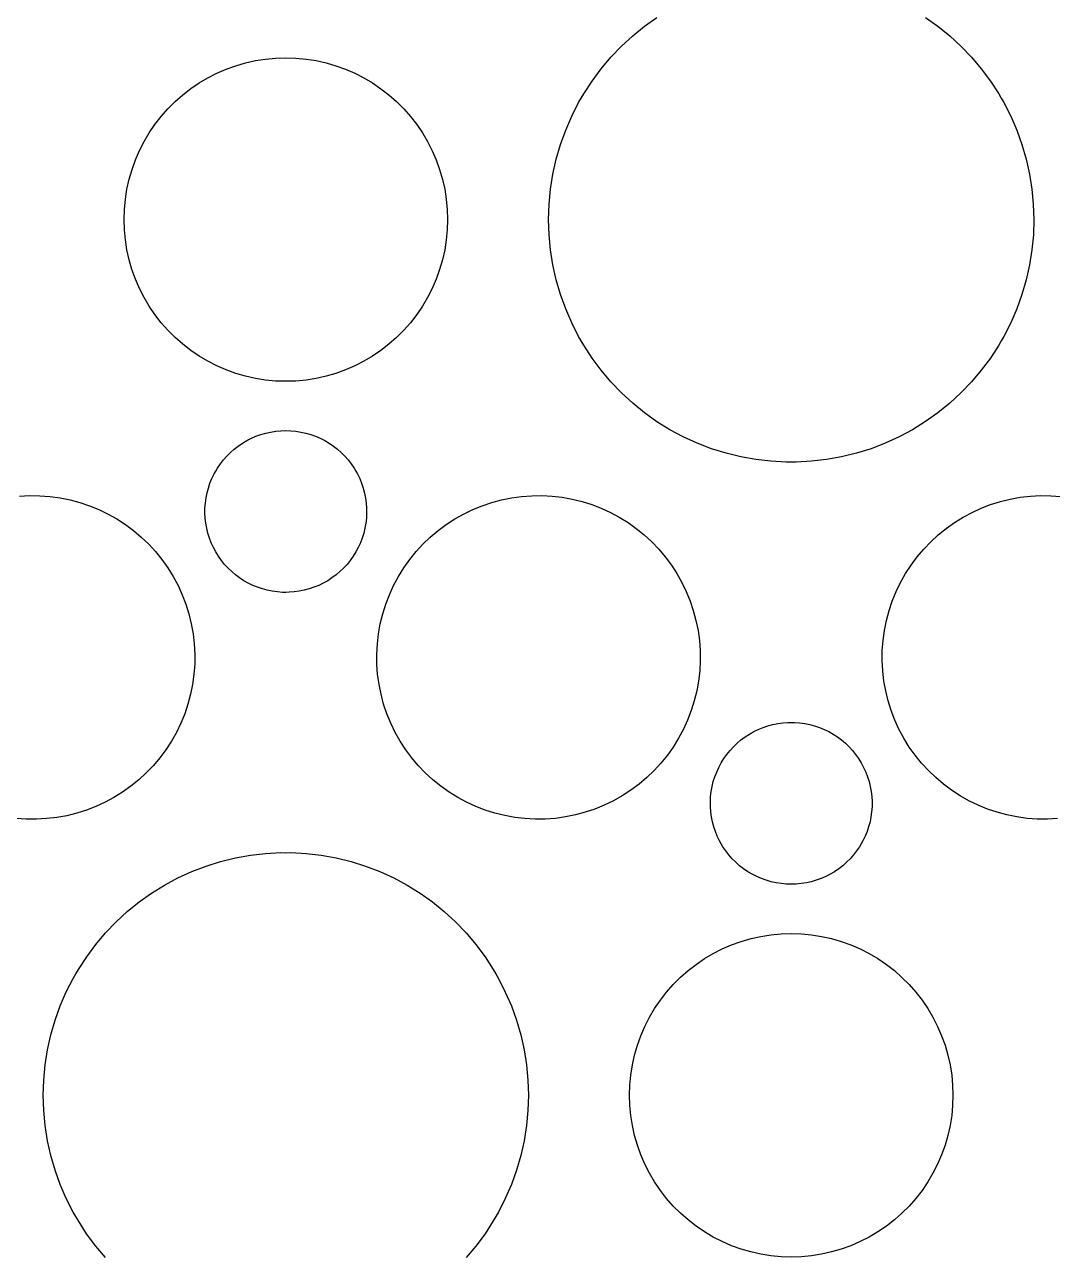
# Model space of a CAD drawing. Header units: metres. Extents: x 20 to 1108, y 20 to 485.
# Drawn here: x 154.19 to 179.61, y 160.22 to 190.69 of the extents above; entities that cross this region are included whole.
import ezdxf

# ---------------------------------------------------------------- set-up
doc = ezdxf.new("R2010")
doc.units = ezdxf.units.M

msp = doc.modelspace()

# ---------------------------------------------------------------- linework, layer by layer
for p, q in [((169.527, 190.653), (169.834, 190.871)), ((176.475, 190.872), (176.781, 190.653)), ((169.233, 190.416), (169.527, 190.653)), ((176.781, 190.653), (177.075, 190.416)), ((168.957, 190.162), (169.233, 190.416)), ((177.075, 190.416), (177.353, 190.161)), ((160.153, 189.843), (160.402, 189.866)), ((160.402, 189.866), (160.654, 189.874)), ((160.654, 189.874), (160.906, 189.866)), ((160.906, 189.866), (161.155, 189.843)), ((168.453, 189.602), (168.696, 189.89)), ((168.696, 189.89), (168.957, 190.162)), ((177.353, 190.161), (177.613, 189.889)), ((177.613, 189.889), (177.856, 189.602)), ((158.95, 189.493), (159.181, 189.593)), ((159.181, 189.593), (159.419, 189.679)), ((159.419, 189.679), (159.66, 189.749)), ((159.66, 189.749), (159.904, 189.804)), ((159.904, 189.804), (160.153, 189.843)), ((161.155, 189.843), (161.404, 189.804)), ((161.404, 189.804), (161.649, 189.749)), ((161.649, 189.749), (161.89, 189.679)), ((161.89, 189.679), (162.128, 189.593)), ((162.128, 189.593), (162.358, 189.493)), ((168.229, 189.299), (168.453, 189.602)), ((177.856, 189.602), (178.081, 189.298)), ((158.512, 189.252), (158.727, 189.379)), ((158.727, 189.379), (158.95, 189.493)), ((162.358, 189.493), (162.582, 189.379)), ((162.582, 189.379), (162.797, 189.252)), ((168.023, 188.982), (168.229, 189.299)), ((178.081, 189.298), (178.286, 188.982)), ((157.916, 188.791), (158.104, 188.956)), ((158.104, 188.956), (158.304, 189.111)), ((158.304, 189.111), (158.512, 189.252)), ((162.797, 189.252), (163.007, 189.11)), ((163.007, 189.11), (163.205, 188.956)), ((163.205, 188.956), (163.394, 188.79)), ((167.961, 188.873), (168.023, 188.982)), ((178.286, 188.982), (178.348, 188.873)), ((157.738, 188.613), (157.916, 188.791)), ((163.394, 188.79), (163.571, 188.612)), ((167.726, 188.43), (167.897, 188.766)), ((167.897, 188.766), (167.961, 188.873)), ((178.348, 188.873), (178.412, 188.765)), ((178.412, 188.765), (178.583, 188.428)), ((157.418, 188.227), (157.573, 188.425)), ((157.573, 188.425), (157.738, 188.613)), ((163.571, 188.612), (163.736, 188.425)), ((163.736, 188.425), (163.891, 188.225)), ((167.576, 188.084), (167.726, 188.43)), ((178.583, 188.428), (178.733, 188.084)), ((157.276, 188.017), (157.418, 188.227)), ((163.891, 188.225), (164.032, 188.017)), ((167.448, 187.73), (167.576, 188.084)), ((178.733, 188.084), (178.86, 187.728)), ((157.035, 187.578), (157.15, 187.802)), ((157.15, 187.802), (157.276, 188.017)), ((164.032, 188.017), (164.16, 187.801)), ((164.16, 187.801), (164.275, 187.576)), ((156.936, 187.348), (157.035, 187.578)), ((164.275, 187.576), (164.373, 187.348)), ((167.343, 187.367), (167.448, 187.73)), ((178.86, 187.728), (178.966, 187.365)), ((156.851, 187.111), (156.936, 187.348)), ((164.373, 187.348), (164.459, 187.109)), ((167.261, 186.999), (167.343, 187.367)), ((178.966, 187.365), (179.048, 186.998)), ((156.726, 186.624), (156.779, 186.87)), ((156.779, 186.87), (156.851, 187.111)), ((164.459, 187.109), (164.529, 186.868)), ((164.529, 186.868), (164.584, 186.623)), ((167.202, 186.626), (167.261, 186.999)), ((179.048, 186.998), (179.107, 186.626)), ((156.686, 186.375), (156.726, 186.624)), ((164.584, 186.623), (164.623, 186.375)), ((167.166, 186.252), (167.202, 186.626)), ((179.107, 186.626), (179.142, 186.252)), ((156.662, 186.126), (156.686, 186.375)), ((164.623, 186.375), (164.647, 186.126)), ((167.154, 185.875), (167.166, 186.252)), ((179.142, 186.252), (179.154, 185.874)), ((156.654, 185.875), (156.662, 186.126)), ((164.647, 186.126), (164.654, 185.874)), ((156.662, 185.623), (156.654, 185.875)), ((156.686, 185.374), (156.662, 185.623)), ((164.647, 185.623), (164.623, 185.374)), ((164.654, 185.874), (164.647, 185.623)), ((167.167, 185.497), (167.154, 185.875)), ((179.154, 185.874), (179.143, 185.497)), ((156.725, 185.126), (156.686, 185.374)), ((164.623, 185.374), (164.584, 185.126)), ((167.202, 185.123), (167.167, 185.497)), ((179.143, 185.497), (179.107, 185.123)), ((156.779, 184.881), (156.725, 185.126)), ((164.584, 185.126), (164.529, 184.881)), ((167.261, 184.751), (167.202, 185.123)), ((179.107, 185.123), (179.048, 184.751)), ((156.85, 184.64), (156.779, 184.881)), ((164.529, 184.881), (164.459, 184.64)), ((167.343, 184.383), (167.261, 184.751)), ((179.048, 184.751), (178.966, 184.383)), ((156.936, 184.401), (156.85, 184.64)), ((157.034, 184.173), (156.936, 184.401)), ((164.373, 184.401), (164.275, 184.173)), ((164.459, 184.64), (164.373, 184.401)), ((167.448, 184.022), (167.343, 184.383)), ((178.966, 184.383), (178.86, 184.022)), ((157.149, 183.948), (157.034, 184.173)), ((164.275, 184.173), (164.16, 183.948)), ((157.276, 183.733), (157.149, 183.948)), ((164.16, 183.948), (164.032, 183.733)), ((167.576, 183.665), (167.448, 184.022)), ((178.86, 184.022), (178.733, 183.665)), ((157.418, 183.524), (157.276, 183.733)), ((157.572, 183.324), (157.418, 183.524)), ((163.891, 183.524), (163.736, 183.324)), ((164.032, 183.733), (163.891, 183.524)), ((167.726, 183.321), (167.576, 183.665)), ((178.733, 183.665), (178.583, 183.321)), ((157.737, 183.137), (157.572, 183.324)), ((163.736, 183.324), (163.571, 183.137)), ((167.897, 182.984), (167.726, 183.321)), ((178.583, 183.321), (178.412, 182.984)), ((157.915, 182.959), (157.737, 183.137)), ((158.104, 182.793), (157.915, 182.959)), ((163.394, 182.959), (163.205, 182.793)), ((163.571, 183.137), (163.394, 182.959)), ((167.961, 182.876), (167.897, 182.984)), ((168.023, 182.768), (167.961, 182.876)), ((178.348, 182.877), (178.286, 182.768)), ((178.412, 182.984), (178.348, 182.877)), ((158.302, 182.639), (158.104, 182.793)), ((158.512, 182.497), (158.302, 182.639)), ((163.007, 182.639), (162.797, 182.497)), ((163.205, 182.793), (163.007, 182.639)), ((168.228, 182.451), (168.023, 182.768)), ((178.286, 182.768), (178.081, 182.451)), ((158.727, 182.37), (158.512, 182.497)), ((158.95, 182.256), (158.727, 182.37)), ((159.181, 182.156), (158.95, 182.256)), ((162.358, 182.256), (162.128, 182.156)), ((162.582, 182.37), (162.358, 182.256)), ((162.797, 182.497), (162.582, 182.37)), ((168.453, 182.148), (168.228, 182.451)), ((178.081, 182.451), (177.856, 182.148)), ((159.419, 182.07), (159.181, 182.156)), ((159.659, 182), (159.419, 182.07)), ((159.904, 181.945), (159.659, 182)), ((160.153, 181.906), (159.904, 181.945)), ((161.404, 181.945), (161.155, 181.906)), ((161.65, 182), (161.404, 181.945)), ((161.89, 182.07), (161.65, 182)), ((162.128, 182.156), (161.89, 182.07)), ((168.695, 181.86), (168.453, 182.148)), ((177.856, 182.148), (177.613, 181.86)), ((160.402, 181.883), (160.153, 181.906)), ((160.654, 181.875), (160.402, 181.883)), ((160.906, 181.883), (160.654, 181.875)), ((161.155, 181.906), (160.906, 181.883)), ((168.956, 181.588), (168.695, 181.86)), ((177.613, 181.86), (177.353, 181.588)), ((169.233, 181.333), (168.956, 181.588)), ((169.527, 181.096), (169.233, 181.333)), ((177.075, 181.333), (176.781, 181.096)), ((177.353, 181.588), (177.075, 181.333)), ((169.834, 180.877), (169.527, 181.096)), ((176.781, 181.096), (176.475, 180.878)), ((170.155, 180.679), (169.834, 180.877)), ((176.475, 180.878), (176.153, 180.679)), ((159.69, 180.41), (159.802, 180.467)), ((159.802, 180.467), (159.917, 180.517)), ((159.917, 180.517), (160.037, 180.56)), ((160.037, 180.56), (160.157, 180.596)), ((160.157, 180.596), (160.278, 180.622)), ((160.278, 180.622), (160.404, 180.642)), ((160.404, 180.642), (160.529, 180.653)), ((160.529, 180.653), (160.654, 180.658)), ((160.654, 180.658), (160.779, 180.653)), ((160.779, 180.653), (160.904, 180.642)), ((160.904, 180.642), (161.03, 180.622)), ((161.03, 180.622), (161.151, 180.596)), ((161.151, 180.596), (161.272, 180.56)), ((161.272, 180.56), (161.392, 180.517)), ((161.392, 180.517), (161.507, 180.467)), ((161.507, 180.467), (161.619, 180.41)), ((170.486, 180.501), (170.155, 180.679)), ((170.83, 180.344), (170.486, 180.501)), ((175.822, 180.501), (175.479, 180.344)), ((176.153, 180.679), (175.822, 180.501)), ((159.196, 180.027), (159.285, 180.116)), ((159.285, 180.116), (159.379, 180.198)), ((159.379, 180.198), (159.479, 180.276)), ((159.479, 180.276), (159.583, 180.347)), ((159.583, 180.347), (159.69, 180.41)), ((161.619, 180.41), (161.726, 180.347)), ((161.726, 180.347), (161.831, 180.276)), ((161.831, 180.276), (161.93, 180.198)), ((161.93, 180.198), (162.025, 180.115)), ((162.025, 180.115), (162.113, 180.026)), ((171.181, 180.209), (170.83, 180.344)), ((171.542, 180.096), (171.181, 180.209)), ((175.128, 180.209), (174.767, 180.096)), ((175.479, 180.344), (175.128, 180.209)), ((158.966, 179.73), (159.036, 179.834)), ((159.036, 179.834), (159.114, 179.934)), ((159.114, 179.934), (159.196, 180.027)), ((162.113, 180.026), (162.195, 179.934)), ((162.195, 179.934), (162.273, 179.833)), ((162.273, 179.833), (162.344, 179.729)), ((171.906, 180.006), (171.542, 180.096)), ((172.279, 179.94), (171.906, 180.006)), ((172.652, 179.897), (172.279, 179.94)), ((173.028, 179.876), (172.652, 179.897)), ((173.154, 179.877), (173.028, 179.876)), ((173.28, 179.876), (173.154, 179.877)), ((173.655, 179.897), (173.28, 179.876)), ((174.029, 179.939), (173.655, 179.897)), ((174.402, 180.006), (174.029, 179.939)), ((174.767, 180.096), (174.402, 180.006)), ((158.827, 179.472), (158.882, 179.585)), ((158.882, 179.585), (158.922, 179.657)), ((158.922, 179.657), (158.966, 179.73)), ((162.344, 179.729), (162.386, 179.657)), ((162.386, 179.657), (162.427, 179.585)), ((162.427, 179.585), (162.483, 179.471)), ((158.707, 179.115), (158.739, 179.236)), ((158.739, 179.236), (158.779, 179.354)), ((158.779, 179.354), (158.827, 179.472)), ((162.483, 179.471), (162.529, 179.354)), ((162.529, 179.354), (162.569, 179.235)), ((162.569, 179.235), (162.603, 179.113)), ((154.069, 179.035), (154.319, 179.049)), ((154.319, 179.049), (154.572, 179.046)), ((154.572, 179.046), (154.821, 179.027)), ((154.821, 179.027), (155.071, 178.993)), ((155.071, 178.993), (155.318, 178.943)), ((155.318, 178.943), (155.56, 178.879)), ((158.665, 178.866), (158.682, 178.992)), ((158.682, 178.992), (158.707, 179.115)), ((162.603, 179.113), (162.627, 178.99)), ((162.627, 178.99), (162.644, 178.866)), ((165.749, 178.879), (165.99, 178.943)), ((165.99, 178.943), (166.237, 178.993)), ((166.237, 178.993), (166.487, 179.027)), ((166.487, 179.027), (166.736, 179.046)), ((166.736, 179.046), (166.989, 179.049)), ((166.989, 179.049), (167.239, 179.035)), ((167.239, 179.035), (167.49, 179.007)), ((167.49, 179.007), (167.735, 178.962)), ((167.735, 178.962), (167.982, 178.901)), ((167.982, 178.901), (168.222, 178.827)), ((178.087, 178.827), (178.327, 178.901)), ((178.327, 178.901), (178.573, 178.962)), ((178.573, 178.962), (178.818, 179.007)), ((178.818, 179.007), (179.069, 179.035)), ((179.069, 179.035), (179.319, 179.049)), ((179.319, 179.049), (179.572, 179.046)), ((179.572, 179.046), (179.821, 179.027)), ((155.56, 178.879), (155.798, 178.799)), ((155.798, 178.799), (156.031, 178.703)), ((156.031, 178.703), (156.258, 178.594)), ((156.258, 178.594), (156.476, 178.472)), ((158.654, 178.615), (158.655, 178.742)), ((158.661, 178.491), (158.654, 178.615)), ((158.655, 178.742), (158.665, 178.866)), ((162.644, 178.866), (162.653, 178.742)), ((162.654, 178.615), (162.648, 178.491)), ((162.653, 178.742), (162.654, 178.615)), ((164.833, 178.472), (165.051, 178.594)), ((165.051, 178.594), (165.277, 178.703)), ((165.277, 178.703), (165.511, 178.799)), ((165.511, 178.799), (165.749, 178.879)), ((168.222, 178.827), (168.454, 178.737)), ((168.454, 178.737), (168.685, 178.632)), ((168.685, 178.632), (168.903, 178.514)), ((177.405, 178.514), (177.626, 178.633)), ((177.626, 178.633), (177.855, 178.737)), ((177.855, 178.737), (178.087, 178.827)), ((156.476, 178.472), (156.687, 178.334)), ((156.687, 178.334), (156.89, 178.184)), ((158.675, 178.366), (158.661, 178.491)), ((158.697, 178.243), (158.675, 178.366)), ((162.634, 178.366), (162.611, 178.243)), ((162.648, 178.491), (162.634, 178.366)), ((164.419, 178.184), (164.623, 178.334)), ((164.623, 178.334), (164.833, 178.472)), ((168.903, 178.514), (169.118, 178.381)), ((169.118, 178.381), (169.322, 178.236)), ((176.986, 178.236), (177.191, 178.381)), ((177.191, 178.381), (177.405, 178.514)), ((156.89, 178.184), (157.081, 178.022)), ((157.081, 178.022), (157.263, 177.848)), ((158.728, 178.121), (158.697, 178.243)), ((158.766, 177.999), (158.728, 178.121)), ((158.811, 177.884), (158.766, 177.999)), ((162.543, 177.999), (162.498, 177.884)), ((162.581, 178.121), (162.543, 177.999)), ((162.611, 178.243), (162.581, 178.121)), ((164.047, 177.849), (164.228, 178.022)), ((164.228, 178.022), (164.419, 178.184)), ((169.322, 178.236), (169.519, 178.077)), ((169.519, 178.077), (169.704, 177.907)), ((176.606, 177.908), (176.79, 178.077)), ((176.79, 178.077), (176.986, 178.236)), ((157.263, 177.848), (157.432, 177.664)), ((158.862, 177.77), (158.811, 177.884)), ((158.922, 177.657), (158.862, 177.77)), ((162.446, 177.77), (162.387, 177.657)), ((162.498, 177.884), (162.446, 177.77)), ((163.877, 177.664), (164.047, 177.849)), ((169.704, 177.907), (169.878, 177.726)), ((169.878, 177.726), (170.038, 177.535)), ((176.271, 177.535), (176.432, 177.727)), ((176.432, 177.727), (176.606, 177.908)), ((157.432, 177.664), (157.59, 177.468)), ((157.59, 177.468), (157.735, 177.264)), ((158.989, 177.55), (158.922, 177.657)), ((159.062, 177.448), (158.989, 177.55)), ((159.141, 177.35), (159.062, 177.448)), ((162.247, 177.448), (162.168, 177.35)), ((162.319, 177.55), (162.247, 177.448)), ((162.387, 177.657), (162.319, 177.55)), ((163.573, 177.264), (163.719, 177.469)), ((163.719, 177.469), (163.877, 177.664)), ((170.038, 177.535), (170.19, 177.331)), ((176.12, 177.333), (176.271, 177.535)), ((157.735, 177.264), (157.869, 177.049)), ((159.225, 177.258), (159.141, 177.35)), ((159.316, 177.171), (159.225, 177.258)), ((159.411, 177.091), (159.316, 177.171)), ((159.513, 177.016), (159.411, 177.091)), ((161.898, 177.091), (161.796, 177.016)), ((161.993, 177.171), (161.898, 177.091)), ((162.084, 177.258), (161.993, 177.171)), ((162.168, 177.35), (162.084, 177.258)), ((163.44, 177.049), (163.573, 177.264)), ((170.19, 177.331), (170.326, 177.121)), ((170.326, 177.121), (170.449, 176.903)), ((175.859, 176.903), (175.983, 177.121)), ((175.983, 177.121), (176.12, 177.333)), ((157.869, 177.049), (157.988, 176.826)), ((157.988, 176.826), (158.092, 176.598)), ((159.619, 176.946), (159.513, 177.016)), ((159.727, 176.885), (159.619, 176.946)), ((159.84, 176.831), (159.727, 176.885)), ((159.958, 176.782), (159.84, 176.831)), ((160.077, 176.742), (159.958, 176.782)), ((161.351, 176.782), (161.232, 176.742)), ((161.469, 176.831), (161.351, 176.782)), ((161.582, 176.885), (161.469, 176.831)), ((161.69, 176.946), (161.582, 176.885)), ((161.796, 177.016), (161.69, 176.946)), ((163.217, 176.599), (163.321, 176.828)), ((163.321, 176.828), (163.44, 177.049)), ((170.449, 176.903), (170.56, 176.676)), ((175.75, 176.678), (175.859, 176.903)), ((158.092, 176.598), (158.182, 176.365)), ((160.197, 176.71), (160.077, 176.742)), ((160.32, 176.686), (160.197, 176.71)), ((160.446, 176.668), (160.32, 176.686)), ((160.57, 176.658), (160.446, 176.668)), ((160.654, 176.658), (160.57, 176.658)), ((160.738, 176.659), (160.654, 176.658)), ((160.862, 176.668), (160.738, 176.659)), ((160.988, 176.686), (160.862, 176.668)), ((161.111, 176.71), (160.988, 176.686)), ((161.232, 176.742), (161.111, 176.71)), ((163.127, 176.365), (163.217, 176.599)), ((170.56, 176.676), (170.653, 176.443)), ((175.655, 176.443), (175.75, 176.678)), ((158.182, 176.365), (158.257, 176.124)), ((163.052, 176.125), (163.127, 176.365)), ((170.653, 176.443), (170.733, 176.205)), ((170.733, 176.205), (170.799, 175.962)), ((175.51, 175.964), (175.575, 176.206)), ((175.575, 176.206), (175.655, 176.443)), ((158.257, 176.124), (158.317, 175.88)), ((158.317, 175.88), (158.362, 175.632)), ((162.947, 175.634), (162.991, 175.88)), ((162.991, 175.88), (163.052, 176.125)), ((170.799, 175.962), (170.849, 175.716)), ((175.46, 175.718), (175.51, 175.964)), ((158.362, 175.632), (158.391, 175.383)), ((162.918, 175.385), (162.947, 175.634)), ((170.849, 175.716), (170.883, 175.467)), ((175.426, 175.467), (175.46, 175.718)), ((158.391, 175.383), (158.403, 175.133)), ((162.904, 175.133), (162.918, 175.385)), ((170.883, 175.467), (170.901, 175.218)), ((175.407, 175.218), (175.426, 175.467)), ((158.403, 175.133), (158.401, 174.881)), ((162.907, 174.881), (162.904, 175.133)), ((170.904, 174.965), (170.891, 174.716)), ((170.901, 175.218), (170.904, 174.965)), ((175.405, 174.965), (175.407, 175.218)), ((175.418, 174.716), (175.405, 174.965)), ((158.383, 174.632), (158.349, 174.382)), ((158.401, 174.881), (158.383, 174.632)), ((162.926, 174.632), (162.907, 174.881)), ((162.96, 174.382), (162.926, 174.632)), ((170.891, 174.716), (170.862, 174.466)), ((175.446, 174.466), (175.418, 174.716)), ((158.349, 174.382), (158.299, 174.137)), ((163.01, 174.137), (162.96, 174.382)), ((170.862, 174.466), (170.817, 174.219)), ((175.491, 174.219), (175.446, 174.466)), ((158.299, 174.137), (158.234, 173.894)), ((163.074, 173.894), (163.01, 174.137)), ((170.817, 174.219), (170.757, 173.975)), ((175.552, 173.975), (175.491, 174.219)), ((158.234, 173.894), (158.153, 173.655)), ((163.155, 173.655), (163.074, 173.894)), ((170.682, 173.734), (170.592, 173.5)), ((170.757, 173.975), (170.682, 173.734)), ((175.627, 173.734), (175.552, 173.975)), ((175.717, 173.5), (175.627, 173.734)), ((158.06, 173.423), (157.949, 173.195)), ((158.153, 173.655), (158.06, 173.423)), ((163.249, 173.423), (163.155, 173.655)), ((163.359, 173.195), (163.249, 173.423)), ((170.592, 173.5), (170.488, 173.272)), ((172.697, 173.388), (172.82, 173.413)), ((172.82, 173.413), (172.946, 173.43)), ((172.946, 173.43), (173.07, 173.44)), ((173.07, 173.44), (173.154, 173.441)), ((173.154, 173.441), (173.238, 173.44)), ((173.238, 173.44), (173.362, 173.43)), ((173.362, 173.43), (173.488, 173.413)), ((173.488, 173.413), (173.611, 173.388)), ((175.82, 173.272), (175.717, 173.5)), ((157.949, 173.195), (157.826, 172.978)), ((163.483, 172.978), (163.359, 173.195)), ((170.488, 173.272), (170.369, 173.051)), ((172.014, 173.084), (172.119, 173.152)), ((172.119, 173.152), (172.229, 173.214)), ((172.229, 173.214), (172.34, 173.268)), ((172.34, 173.268), (172.458, 173.316)), ((172.458, 173.316), (172.577, 173.357)), ((172.577, 173.357), (172.697, 173.388)), ((173.611, 173.388), (173.732, 173.357)), ((173.732, 173.357), (173.851, 173.316)), ((173.851, 173.316), (173.969, 173.268)), ((173.969, 173.268), (174.082, 173.214)), ((174.082, 173.214), (174.19, 173.152)), ((174.19, 173.152), (174.296, 173.083)), ((175.94, 173.051), (175.82, 173.272)), ((157.826, 172.978), (157.69, 172.767)), ((163.619, 172.767), (163.483, 172.978)), ((170.235, 172.834), (170.091, 172.631)), ((170.369, 173.051), (170.235, 172.834)), ((171.641, 172.749), (171.726, 172.841)), ((171.726, 172.841), (171.816, 172.927)), ((171.816, 172.927), (171.911, 173.008)), ((171.911, 173.008), (172.014, 173.084)), ((174.296, 173.083), (174.398, 173.008)), ((174.398, 173.008), (174.493, 172.927)), ((174.493, 172.927), (174.584, 172.84)), ((174.584, 172.84), (174.668, 172.749)), ((176.073, 172.834), (175.94, 173.051)), ((176.218, 172.631), (176.073, 172.834)), ((157.538, 172.564), (157.378, 172.373)), ((157.69, 172.767), (157.538, 172.564)), ((163.771, 172.564), (163.619, 172.767)), ((163.931, 172.373), (163.771, 172.564)), ((170.091, 172.631), (169.932, 172.435)), ((171.422, 172.442), (171.489, 172.548)), ((171.489, 172.548), (171.563, 172.651)), ((171.563, 172.651), (171.641, 172.749)), ((174.668, 172.749), (174.747, 172.651)), ((174.747, 172.651), (174.819, 172.548)), ((174.819, 172.548), (174.887, 172.442)), ((176.377, 172.435), (176.218, 172.631)), ((157.204, 172.192), (157.019, 172.021)), ((157.378, 172.373), (157.204, 172.192)), ((164.105, 172.192), (163.931, 172.373)), ((164.29, 172.021), (164.105, 172.192)), ((169.763, 172.251), (169.581, 172.077)), ((169.932, 172.435), (169.763, 172.251)), ((171.266, 172.099), (171.311, 172.216)), ((171.311, 172.216), (171.363, 172.33)), ((171.363, 172.33), (171.422, 172.442)), ((174.887, 172.442), (174.946, 172.329)), ((174.946, 172.329), (174.998, 172.215)), ((174.998, 172.215), (175.043, 172.099)), ((176.546, 172.251), (176.377, 172.435)), ((176.728, 172.077), (176.546, 172.251)), ((157.019, 172.021), (156.822, 171.862)), ((164.486, 171.862), (164.29, 172.021)), ((169.39, 171.915), (169.187, 171.765)), ((169.581, 172.077), (169.39, 171.915)), ((171.197, 171.858), (171.228, 171.98)), ((171.228, 171.98), (171.266, 172.099)), ((175.043, 172.099), (175.081, 171.978)), ((175.081, 171.978), (175.111, 171.856)), ((176.919, 171.915), (176.728, 172.077)), ((177.122, 171.765), (176.919, 171.915)), ((156.403, 171.584), (156.185, 171.467)), ((156.618, 171.718), (156.403, 171.584)), ((156.822, 171.862), (156.618, 171.718)), ((164.691, 171.717), (164.486, 171.862)), ((164.905, 171.584), (164.691, 171.717)), ((165.124, 171.467), (164.905, 171.584)), ((168.976, 171.627), (168.758, 171.505)), ((169.187, 171.765), (168.976, 171.627)), ((171.154, 171.484), (171.161, 171.608)), ((171.161, 171.608), (171.175, 171.732)), ((171.175, 171.732), (171.197, 171.858)), ((175.111, 171.856), (175.134, 171.732)), ((175.134, 171.732), (175.148, 171.607)), ((175.148, 171.607), (175.154, 171.484)), ((177.333, 171.627), (177.122, 171.765)), ((177.551, 171.505), (177.333, 171.627)), ((155.954, 171.361), (155.722, 171.272)), ((156.185, 171.467), (155.954, 171.361)), ((165.355, 171.361), (165.124, 171.467)), ((165.587, 171.272), (165.355, 171.361)), ((168.298, 171.3), (168.059, 171.22)), ((168.531, 171.395), (168.298, 171.3)), ((168.758, 171.505), (168.531, 171.395)), ((171.155, 171.356), (171.154, 171.484)), ((171.165, 171.233), (171.155, 171.356)), ((175.153, 171.356), (175.144, 171.233)), ((175.154, 171.484), (175.153, 171.356)), ((177.777, 171.395), (177.551, 171.505)), ((178.011, 171.3), (177.777, 171.395)), ((178.25, 171.22), (178.011, 171.3)), ((154.236, 171.052), (153.987, 171.07)), ((154.489, 171.05), (154.236, 171.052)), ((154.739, 171.064), (154.489, 171.05)), ((154.99, 171.092), (154.739, 171.064)), ((155.235, 171.136), (154.99, 171.092)), ((155.482, 171.196), (155.235, 171.136)), ((155.722, 171.272), (155.482, 171.196)), ((165.827, 171.196), (165.587, 171.272)), ((166.073, 171.137), (165.827, 171.196)), ((166.318, 171.092), (166.073, 171.137)), ((166.569, 171.064), (166.318, 171.092)), ((166.819, 171.05), (166.569, 171.064)), ((167.072, 171.053), (166.819, 171.05)), ((167.321, 171.07), (167.072, 171.053)), ((167.571, 171.105), (167.321, 171.07)), ((167.818, 171.154), (167.571, 171.105)), ((168.059, 171.22), (167.818, 171.154)), ((171.182, 171.108), (171.165, 171.233)), ((171.206, 170.984), (171.182, 171.108)), ((171.239, 170.863), (171.206, 170.984)), ((175.103, 170.984), (175.069, 170.863)), ((175.127, 171.108), (175.103, 170.984)), ((175.144, 171.233), (175.127, 171.108)), ((178.49, 171.154), (178.25, 171.22)), ((178.737, 171.105), (178.49, 171.154)), ((178.987, 171.07), (178.737, 171.105)), ((179.236, 171.052), (178.987, 171.07)), ((179.489, 171.05), (179.236, 171.052)), ((179.739, 171.064), (179.489, 171.05)), ((171.279, 170.744), (171.239, 170.863)), ((171.326, 170.628), (171.279, 170.744)), ((175.029, 170.744), (174.983, 170.628)), ((175.069, 170.863), (175.029, 170.744)), ((171.382, 170.514), (171.326, 170.628)), ((171.423, 170.442), (171.382, 170.514)), ((171.465, 170.37), (171.423, 170.442)), ((171.536, 170.265), (171.465, 170.37)), ((174.844, 170.37), (174.773, 170.265)), ((174.887, 170.442), (174.844, 170.37)), ((174.927, 170.514), (174.887, 170.442)), ((174.983, 170.628), (174.927, 170.514)), ((159.042, 170.002), (159.406, 170.092)), ((159.406, 170.092), (159.778, 170.159)), ((159.778, 170.159), (160.153, 170.202)), ((160.153, 170.202), (160.528, 170.222)), ((160.528, 170.222), (160.654, 170.221)), ((160.654, 170.221), (160.78, 170.223)), ((160.78, 170.223), (161.156, 170.202)), ((161.156, 170.202), (161.53, 170.159)), ((161.53, 170.159), (161.902, 170.092)), ((161.902, 170.092), (162.267, 170.002)), ((171.613, 170.165), (171.536, 170.265)), ((171.695, 170.071), (171.613, 170.165)), ((171.784, 169.983), (171.695, 170.071)), ((174.613, 170.071), (174.525, 169.983)), ((174.695, 170.165), (174.613, 170.071)), ((174.773, 170.265), (174.695, 170.165)), ((157.987, 169.598), (158.33, 169.754)), ((158.33, 169.754), (158.681, 169.89)), ((158.681, 169.89), (159.042, 170.002)), ((162.267, 170.002), (162.628, 169.89)), ((162.628, 169.89), (162.979, 169.754)), ((162.979, 169.754), (163.322, 169.598)), ((171.879, 169.9), (171.784, 169.983)), ((171.978, 169.823), (171.879, 169.9)), ((172.083, 169.751), (171.978, 169.823)), ((174.331, 169.823), (174.226, 169.751)), ((174.43, 169.9), (174.331, 169.823)), ((174.525, 169.983), (174.43, 169.9)), ((157.655, 169.42), (157.987, 169.598)), ((163.322, 169.598), (163.653, 169.42)), ((172.191, 169.689), (172.083, 169.751)), ((172.302, 169.631), (172.191, 169.689)), ((172.417, 169.581), (172.302, 169.631)), ((172.537, 169.538), (172.417, 169.581)), ((172.657, 169.503), (172.537, 169.538)), ((172.778, 169.477), (172.657, 169.503)), ((172.904, 169.456), (172.778, 169.477)), ((173.029, 169.444), (172.904, 169.456)), ((173.404, 169.456), (173.279, 169.444)), ((173.53, 169.477), (173.404, 169.456)), ((173.651, 169.503), (173.53, 169.477)), ((173.772, 169.538), (173.651, 169.503)), ((173.892, 169.581), (173.772, 169.538)), ((174.007, 169.631), (173.892, 169.581)), ((174.118, 169.689), (174.007, 169.631)), ((174.226, 169.751), (174.118, 169.689)), ((157.027, 169.003), (157.334, 169.221)), ((157.334, 169.221), (157.655, 169.42)), ((163.653, 169.42), (163.975, 169.221)), ((163.975, 169.221), (164.281, 169.003)), ((173.154, 169.441), (173.029, 169.444)), ((173.279, 169.444), (173.154, 169.441)), ((156.733, 168.766), (157.027, 169.003)), ((164.281, 169.003), (164.575, 168.766)), ((156.457, 168.511), (156.733, 168.766)), ((164.575, 168.766), (164.853, 168.51)), ((155.953, 167.951), (156.196, 168.239)), ((156.196, 168.239), (156.457, 168.511)), ((164.853, 168.51), (165.113, 168.238)), ((165.113, 168.238), (165.356, 167.951)), ((155.729, 167.649), (155.953, 167.951)), ((165.356, 167.951), (165.581, 167.648)), ((171.45, 167.843), (171.681, 167.943)), ((171.681, 167.943), (171.919, 168.027)), ((171.919, 168.027), (172.16, 168.099)), ((172.16, 168.099), (172.404, 168.152)), ((172.404, 168.152), (172.653, 168.193)), ((172.653, 168.193), (172.902, 168.216)), ((172.902, 168.216), (173.154, 168.224)), ((173.154, 168.224), (173.406, 168.216)), ((173.406, 168.216), (173.655, 168.193)), ((173.655, 168.193), (173.904, 168.152)), ((173.904, 168.152), (174.149, 168.099)), ((174.149, 168.099), (174.39, 168.027)), ((174.39, 168.027), (174.628, 167.943)), ((174.628, 167.943), (174.858, 167.843)), ((155.523, 167.331), (155.729, 167.649)), ((165.581, 167.648), (165.786, 167.331)), ((171.012, 167.602), (171.227, 167.729)), ((171.227, 167.729), (171.45, 167.843)), ((174.858, 167.843), (175.082, 167.729)), ((175.082, 167.729), (175.297, 167.602)), ((155.461, 167.223), (155.523, 167.331)), ((165.786, 167.331), (165.848, 167.223)), ((170.604, 167.306), (170.804, 167.46)), ((170.804, 167.46), (171.012, 167.602)), ((175.297, 167.602), (175.507, 167.459)), ((175.507, 167.459), (175.705, 167.305)), ((155.226, 166.779), (155.397, 167.115)), ((155.397, 167.115), (155.461, 167.223)), ((165.848, 167.223), (165.912, 167.114)), ((165.912, 167.114), (166.083, 166.777)), ((170.238, 166.962), (170.416, 167.14)), ((170.416, 167.14), (170.604, 167.306)), ((175.705, 167.305), (175.894, 167.139)), ((175.894, 167.139), (176.071, 166.961)), ((155.076, 166.434), (155.226, 166.779)), ((166.083, 166.777), (166.233, 166.434)), ((169.918, 166.575), (170.073, 166.774)), ((170.073, 166.774), (170.238, 166.962)), ((176.071, 166.961), (176.236, 166.774)), ((176.236, 166.774), (176.391, 166.574)), ((154.948, 166.078), (155.076, 166.434)), ((166.233, 166.434), (166.36, 166.077)), ((169.776, 166.366), (169.918, 166.575)), ((176.391, 166.574), (176.532, 166.366)), ((169.535, 165.928), (169.65, 166.151)), ((169.65, 166.151), (169.776, 166.366)), ((176.532, 166.366), (176.66, 166.151)), ((176.66, 166.151), (176.775, 165.926)), ((154.843, 165.717), (154.948, 166.078)), ((166.36, 166.077), (166.466, 165.715)), ((169.436, 165.697), (169.535, 165.928)), ((176.775, 165.926), (176.873, 165.697)), ((154.761, 165.349), (154.843, 165.717)), ((166.466, 165.715), (166.548, 165.348)), ((169.351, 165.461), (169.436, 165.697)), ((176.873, 165.697), (176.959, 165.459)), ((154.702, 164.975), (154.761, 165.349)), ((166.548, 165.348), (166.607, 164.975)), ((169.226, 164.974), (169.279, 165.219)), ((169.279, 165.219), (169.351, 165.461)), ((176.959, 165.459), (177.029, 165.218)), ((177.029, 165.218), (177.084, 164.973)), ((154.666, 164.601), (154.702, 164.975)), ((166.607, 164.975), (166.642, 164.601)), ((169.186, 164.725), (169.226, 164.974)), ((177.084, 164.973), (177.123, 164.725)), ((154.654, 164.225), (154.666, 164.601)), ((166.642, 164.601), (166.654, 164.223)), ((169.162, 164.476), (169.186, 164.725)), ((177.123, 164.725), (177.147, 164.476)), ((169.154, 164.225), (169.162, 164.476)), ((177.147, 164.476), (177.154, 164.223)), ((154.667, 163.847), (154.654, 164.225)), ((166.654, 164.223), (166.643, 163.847)), ((169.162, 163.972), (169.154, 164.225)), ((169.186, 163.724), (169.162, 163.972)), ((177.147, 163.972), (177.123, 163.724)), ((177.154, 164.223), (177.147, 163.972)), ((154.702, 163.473), (154.667, 163.847)), ((166.643, 163.847), (166.607, 163.473)), ((169.225, 163.476), (169.186, 163.724)), ((177.123, 163.724), (177.084, 163.476)), ((154.761, 163.101), (154.702, 163.473)), ((166.607, 163.473), (166.548, 163.101)), ((169.279, 163.231), (169.225, 163.476)), ((177.084, 163.476), (177.029, 163.231)), ((154.843, 162.733), (154.761, 163.101)), ((166.548, 163.101), (166.466, 162.733)), ((169.35, 162.988), (169.279, 163.231)), ((177.029, 163.231), (176.959, 162.988)), ((169.436, 162.751), (169.35, 162.988)), ((169.534, 162.522), (169.436, 162.751)), ((176.873, 162.751), (176.775, 162.522)), ((176.959, 162.988), (176.873, 162.751)), ((154.948, 162.37), (154.843, 162.733)), ((166.466, 162.733), (166.36, 162.37)), ((169.649, 162.298), (169.534, 162.522)), ((176.775, 162.522), (176.66, 162.298)), ((155.076, 162.015), (154.948, 162.37)), ((166.36, 162.37), (166.233, 162.015)), ((169.776, 162.081), (169.649, 162.298)), ((176.66, 162.298), (176.532, 162.081)), ((155.226, 161.67), (155.076, 162.015)), ((166.233, 162.015), (166.083, 161.67)), ((169.918, 161.873), (169.776, 162.081)), ((170.072, 161.674), (169.918, 161.873)), ((176.391, 161.873), (176.236, 161.674)), ((176.532, 162.081), (176.391, 161.873)), ((155.397, 161.334), (155.226, 161.67)), ((166.083, 161.67), (165.912, 161.334)), ((170.237, 161.486), (170.072, 161.674)), ((176.236, 161.674), (176.071, 161.486)), ((155.461, 161.225), (155.397, 161.334)), ((155.523, 161.116), (155.461, 161.225)), ((165.848, 161.226), (165.786, 161.116)), ((165.912, 161.334), (165.848, 161.226)), ((170.415, 161.309), (170.237, 161.486)), ((170.604, 161.143), (170.415, 161.309)), ((175.894, 161.309), (175.705, 161.143)), ((176.071, 161.486), (175.894, 161.309)), ((155.728, 160.801), (155.523, 161.116)), ((165.786, 161.116), (165.581, 160.801)), ((170.802, 160.988), (170.604, 161.143)), ((171.012, 160.847), (170.802, 160.988)), ((175.507, 160.988), (175.297, 160.847)), ((175.705, 161.143), (175.507, 160.988)), ((155.953, 160.496), (155.728, 160.801)), ((165.581, 160.801), (165.356, 160.496)), ((171.227, 160.719), (171.012, 160.847)), ((171.45, 160.606), (171.227, 160.719)), ((175.082, 160.719), (174.858, 160.606)), ((175.297, 160.847), (175.082, 160.719)), ((156.195, 160.21), (155.953, 160.496)), ((165.356, 160.496), (165.113, 160.21)), ((171.681, 160.505), (171.45, 160.606)), ((171.919, 160.42), (171.681, 160.505)), ((172.159, 160.35), (171.919, 160.42)), ((172.404, 160.295), (172.159, 160.35)), ((174.15, 160.35), (173.904, 160.295)), ((174.39, 160.42), (174.15, 160.35)), ((174.628, 160.505), (174.39, 160.42)), ((174.858, 160.606), (174.628, 160.505)), ((172.653, 160.256), (172.404, 160.295)), ((172.902, 160.232), (172.653, 160.256)), ((173.154, 160.224), (172.902, 160.232)), ((173.406, 160.233), (173.154, 160.224)), ((173.655, 160.256), (173.406, 160.233)), ((173.904, 160.295), (173.655, 160.256))]:
    msp.add_line(p, q)

doc.saveas('drawing.dxf')
